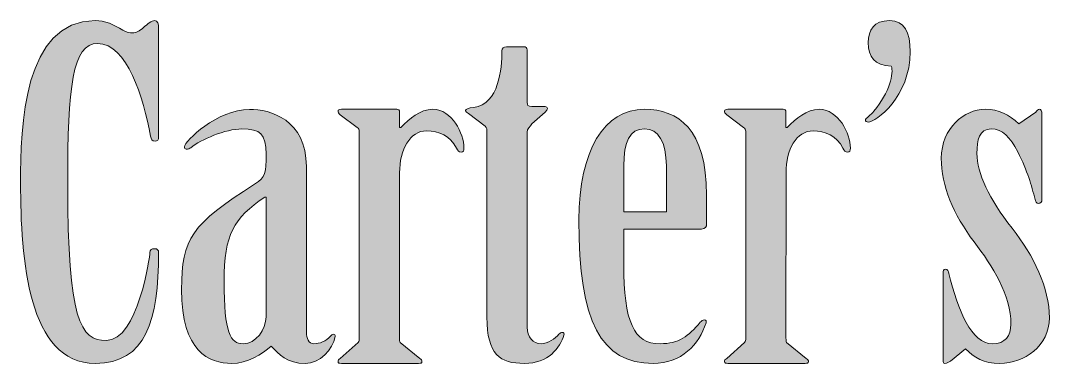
# Model space of a CAD drawing. Header units: inches. Extents: x 589 to 2016, y -1839 to -951.
# Drawn here: x 1189.9 to 1247.5, y -1106.3 to -1087.1 of the extents above; entities that cross this region are included whole.
import ezdxf

# ---------------------------------------------------------------- set-up
doc = ezdxf.new("R2010")
doc.units = ezdxf.units.IN
doc.header["$MEASUREMENT"] = 0
doc.layers.add('Layer 1', color=7, linetype='Continuous')

# ---------------------------------------------------------------- blocks, each defined once
blk = doc.blocks.new('block 313')
at = {"layer": 'Layer 1', "true_color": 0x010101}
h = blk.add_hatch(color=18, dxfattribs=at)
h.dxf.hatch_style = 2
edge = h.paths.add_edge_path()
edge.add_spline(control_points=[(1197.64, -1093.634), (1197.64, -1093.761), (1197.574, -1093.863), (1197.445, -1093.863), (1197.284, -1093.863), (1197.22, -1093.737), (1197.188, -1093.581), (1196.801, -1091.434), (1195.869, -1088.393), (1194.228, -1088.393), (1192.811, -1088.393), (1192.556, -1090.821), (1192.556, -1096.214), (1192.556, -1103.882), (1193.263, -1105.007), (1194.71, -1105.007), (1196.48, -1105.007), (1197.156, -1100.305), (1197.156, -1100.075), (1197.156, -1099.948), (1197.252, -1099.871), (1197.413, -1099.871), (1197.573, -1099.871), (1197.639, -1099.948), (1197.639, -1100.1), (1197.639, -1103.884), (1196.93, -1106.286), (1194.1, -1106.286), (1190.336, -1106.286), (1189.919, -1100.458), (1189.919, -1096.19), (1189.919, -1093.046), (1190.079, -1087.114), (1194.1, -1087.114), (1194.615, -1087.114), (1195.163, -1087.344), (1195.645, -1087.651), (1195.838, -1087.777), (1196.032, -1087.804), (1196.192, -1087.804), (1196.353, -1087.804), (1196.579, -1087.702), (1196.802, -1087.498), (1196.996, -1087.319), (1197.252, -1087.114), (1197.413, -1087.114), (1197.606, -1087.114), (1197.639, -1087.293), (1197.639, -1087.548), (1197.639, -1087.548), (1197.639, -1093.632), (1197.639, -1093.632), (1197.639, -1093.632), (1197.64, -1093.634), (1197.64, -1093.634), (1197.64, -1093.634), (1197.64, -1093.634), (1197.64, -1093.634)], knot_values=[0, 0, 0, 0, 1, 1, 1, 2, 2, 2, 3, 3, 3, 4, 4, 4, 5, 5, 5, 6, 6, 6, 7, 7, 7, 8, 8, 8, 9, 9, 9, 10, 10, 10, 11, 11, 11, 12, 12, 12, 13, 13, 13, 14, 14, 14, 15, 15, 15, 16, 16, 16, 17, 17, 17, 18, 18, 18, 19, 19, 19, 19], degree=3, periodic=1)
h = blk.add_hatch(color=18, dxfattribs=at)
h.dxf.hatch_style = 2
edge = h.paths.add_edge_path()
edge.add_spline(control_points=[(1239.686, -1088.853), (1239.686, -1091.385), (1237.756, -1092.789), (1237.337, -1092.789), (1237.242, -1092.789), (1237.177, -1092.738), (1237.177, -1092.687), (1237.177, -1092.585), (1237.498, -1092.381), (1237.659, -1092.177), (1238.528, -1091.128), (1238.785, -1090.029), (1238.624, -1089.671), (1237.691, -1089.62), (1237.337, -1089.159), (1237.337, -1088.342), (1237.337, -1087.651), (1237.659, -1087.114), (1238.528, -1087.114), (1239.364, -1087.116), (1239.686, -1087.755), (1239.686, -1088.853)], knot_values=[0, 0, 0, 0, 1, 1, 1, 2, 2, 2, 3, 3, 3, 4, 4, 4, 5, 5, 5, 6, 6, 6, 7, 7, 7, 7], degree=3, periodic=1)
h = blk.add_hatch(color=18, dxfattribs=at)
h.dxf.hatch_style = 2
edge = h.paths.add_edge_path()
edge.add_spline(control_points=[(1218.26, -1104.267), (1218.26, -1104.804), (1218.582, -1105.187), (1219.032, -1105.187), (1219.418, -1105.187), (1219.836, -1104.906), (1220.029, -1104.651), (1220.094, -1104.6), (1220.157, -1104.549), (1220.222, -1104.549), (1220.287, -1104.549), (1220.351, -1104.625), (1220.318, -1104.703), (1220.092, -1105.417), (1219.449, -1106.287), (1218.098, -1106.287), (1216.747, -1106.287), (1216.006, -1105.801), (1216.006, -1103.707), (1216.006, -1103.707), (1216.006, -1093.354), (1216.006, -1093.354), (1216.006, -1093.251), (1216.006, -1093.097), (1215.911, -1093.021), (1215.911, -1093.021), (1214.977, -1092.305), (1214.977, -1092.305), (1214.912, -1092.255), (1214.817, -1092.203), (1214.817, -1092.152), (1214.817, -1092.075), (1214.945, -1091.998), (1215.266, -1091.973), (1216.683, -1091.769), (1216.843, -1089.826), (1216.843, -1088.804), (1216.843, -1088.676), (1216.939, -1088.574), (1217.101, -1088.574), (1217.101, -1088.574), (1218.065, -1088.574), (1218.065, -1088.574), (1218.193, -1088.574), (1218.259, -1088.625), (1218.259, -1088.754), (1218.259, -1088.754), (1218.259, -1091.694), (1218.259, -1091.694), (1218.259, -1091.82), (1218.29, -1091.922), (1218.516, -1091.922), (1218.516, -1091.922), (1219.256, -1091.922), (1219.256, -1091.922), (1219.416, -1091.922), (1219.449, -1092.101), (1219.256, -1092.229), (1219.256, -1092.229), (1218.516, -1092.894), (1218.516, -1092.894), (1218.42, -1093.021), (1218.259, -1093.175), (1218.259, -1093.355), (1218.259, -1093.355), (1218.259, -1104.269), (1218.259, -1104.269), (1218.259, -1104.269), (1218.259, -1104.269), (1218.259, -1104.269), (1218.259, -1104.269), (1218.259, -1104.268), (1218.259, -1104.268), (1218.259, -1104.268), (1218.26, -1104.267), (1218.26, -1104.267), (1218.26, -1104.267), (1218.26, -1104.267), (1218.26, -1104.267)], knot_values=[0, 0, 0, 0, 1, 1, 1, 2, 2, 2, 3, 3, 3, 4, 4, 4, 5, 5, 5, 6, 6, 6, 7, 7, 7, 8, 8, 8, 9, 9, 9, 10, 10, 10, 11, 11, 11, 12, 12, 12, 13, 13, 13, 14, 14, 14, 15, 15, 15, 16, 16, 16, 17, 17, 17, 18, 18, 18, 19, 19, 19, 20, 20, 20, 21, 21, 21, 22, 22, 22, 23, 23, 23, 24, 24, 24, 25, 25, 25, 26, 26, 26, 26], degree=3, periodic=1)
h = blk.add_hatch(color=18, dxfattribs=at)
h.dxf.hatch_style = 2
edge = h.paths.add_edge_path()
edge.add_spline(control_points=[(1205.906, -1104.549), (1205.906, -1104.881), (1206.035, -1105.188), (1206.326, -1105.188), (1206.647, -1105.188), (1207.001, -1105.061), (1207.259, -1104.754), (1207.323, -1104.703), (1207.354, -1104.652), (1207.419, -1104.652), (1207.485, -1104.652), (1207.516, -1104.704), (1207.516, -1104.78), (1207.387, -1105.521), (1206.647, -1106.287), (1205.843, -1106.287), (1204.846, -1106.287), (1204.331, -1105.777), (1203.944, -1105.315), (1203.43, -1105.777), (1202.593, -1106.287), (1201.725, -1106.287), (1200.469, -1106.287), (1198.925, -1105.647), (1198.925, -1102.147), (1198.925, -1099.284), (1199.472, -1098.518), (1203.011, -1096.268), (1203.653, -1095.859), (1203.653, -1095.628), (1203.653, -1094.581), (1203.653, -1093.456), (1203.332, -1093.175), (1202.302, -1093.175), (1201.369, -1093.175), (1200.017, -1093.764), (1199.44, -1094.225), (1199.375, -1094.276), (1199.278, -1094.302), (1199.183, -1094.302), (1199.118, -1094.302), (1199.087, -1094.251), (1199.087, -1094.174), (1199.087, -1093.868), (1200.921, -1092.079), (1202.723, -1092.079), (1203.88, -1092.079), (1205.907, -1092.642), (1205.907, -1095.275), (1205.907, -1095.275), (1205.906, -1104.549), (1205.906, -1104.549), (1205.906, -1104.549), (1205.906, -1104.549), (1205.906, -1104.549)], knot_values=[0, 0, 0, 0, 1, 1, 1, 2, 2, 2, 3, 3, 3, 4, 4, 4, 5, 5, 5, 6, 6, 6, 7, 7, 7, 8, 8, 8, 9, 9, 9, 10, 10, 10, 11, 11, 11, 12, 12, 12, 13, 13, 13, 14, 14, 14, 15, 15, 15, 16, 16, 16, 17, 17, 17, 18, 18, 18, 18], degree=3, periodic=1)
edge = h.paths.add_edge_path()
edge.add_spline(control_points=[(1203.655, -1096.981), (1203.655, -1096.981), (1203.59, -1096.981), (1203.59, -1096.981), (1201.82, -1098.182), (1201.305, -1099.077), (1201.305, -1101.685), (1201.305, -1104.6), (1201.66, -1105.188), (1202.367, -1105.188), (1203.076, -1105.188), (1203.653, -1104.395), (1203.653, -1103.679), (1203.653, -1103.679), (1203.655, -1096.981), (1203.655, -1096.981), (1203.655, -1096.981), (1203.655, -1096.981), (1203.655, -1096.981)], knot_values=[0, 0, 0, 0, 1, 1, 1, 2, 2, 2, 3, 3, 3, 4, 4, 4, 5, 5, 5, 6, 6, 6, 6], degree=3, periodic=1)
h = blk.add_hatch(color=18, dxfattribs=at)
h.dxf.hatch_style = 2
edge = h.paths.add_edge_path()
edge.add_spline(control_points=[(1211.119, -1104.881), (1211.119, -1104.983), (1211.119, -1105.06), (1211.152, -1105.109), (1211.152, -1105.109), (1212.246, -1106.004), (1212.246, -1106.004), (1212.342, -1106.055), (1212.374, -1106.132), (1212.374, -1106.183), (1212.374, -1106.261), (1212.31, -1106.286), (1212.181, -1106.286), (1212.181, -1106.286), (1207.87, -1106.286), (1207.87, -1106.286), (1207.742, -1106.286), (1207.676, -1106.261), (1207.676, -1106.183), (1207.676, -1106.132), (1207.709, -1106.056), (1207.805, -1106.004), (1207.805, -1106.004), (1208.801, -1105.109), (1208.801, -1105.109), (1208.866, -1105.058), (1208.866, -1104.983), (1208.866, -1104.881), (1208.866, -1104.881), (1208.866, -1093.302), (1208.866, -1093.302), (1208.866, -1093.2), (1208.834, -1093.148), (1208.739, -1093.097), (1208.739, -1093.097), (1207.805, -1092.382), (1207.805, -1092.382), (1207.709, -1092.305), (1207.676, -1092.229), (1207.676, -1092.179), (1207.676, -1092.101), (1207.742, -1092.076), (1207.87, -1092.076), (1207.87, -1092.076), (1210.959, -1092.076), (1210.959, -1092.076), (1211.054, -1092.076), (1211.119, -1092.127), (1211.119, -1092.23), (1211.119, -1092.23), (1211.119, -1093.099), (1211.119, -1093.099), (1211.119, -1093.099), (1211.184, -1093.099), (1211.184, -1093.099), (1211.699, -1092.588), (1212.246, -1092.077), (1212.985, -1092.077), (1214.047, -1092.077), (1214.723, -1093.432), (1214.723, -1094.25), (1214.723, -1094.377), (1214.69, -1094.479), (1214.562, -1094.479), (1214.433, -1094.479), (1214.368, -1094.377), (1214.305, -1094.25), (1213.95, -1093.559), (1213.308, -1093.278), (1212.632, -1093.278), (1211.699, -1093.278), (1211.121, -1094.327), (1211.121, -1095.629), (1211.121, -1095.629), (1211.121, -1104.882), (1211.121, -1104.882), (1211.121, -1104.882), (1211.12, -1104.882), (1211.12, -1104.882), (1211.12, -1104.882), (1211.119, -1104.881), (1211.119, -1104.881), (1211.119, -1104.881), (1211.119, -1104.881), (1211.119, -1104.881)], knot_values=[0, 0, 0, 0, 1, 1, 1, 2, 2, 2, 3, 3, 3, 4, 4, 4, 5, 5, 5, 6, 6, 6, 7, 7, 7, 8, 8, 8, 9, 9, 9, 10, 10, 10, 11, 11, 11, 12, 12, 12, 13, 13, 13, 14, 14, 14, 15, 15, 15, 16, 16, 16, 17, 17, 17, 18, 18, 18, 19, 19, 19, 20, 20, 20, 21, 21, 21, 22, 22, 22, 23, 23, 23, 24, 24, 24, 25, 25, 25, 26, 26, 26, 27, 27, 27, 28, 28, 28, 28], degree=3, periodic=1)
h = blk.add_hatch(color=18, dxfattribs=at)
h.dxf.hatch_style = 2
edge = h.paths.add_edge_path()
edge.add_spline(control_points=[(1223.665, -1100.74), (1223.665, -1103.96), (1224.212, -1105.187), (1225.692, -1105.187), (1226.754, -1105.187), (1227.268, -1104.778), (1227.944, -1103.986), (1228.01, -1103.909), (1228.072, -1103.858), (1228.17, -1103.858), (1228.266, -1103.858), (1228.297, -1103.91), (1228.265, -1104.013), (1227.879, -1105.24), (1226.882, -1106.287), (1225.305, -1106.287), (1222.377, -1106.287), (1221.155, -1103.986), (1221.155, -1098.261), (1221.155, -1094.375), (1222.571, -1092.076), (1224.822, -1092.076), (1226.688, -1092.076), (1228.297, -1093.15), (1228.297, -1096.879), (1228.297, -1096.879), (1228.297, -1098.465), (1228.297, -1098.465), (1228.297, -1098.643), (1228.231, -1098.772), (1228.009, -1098.772), (1228.009, -1098.772), (1223.665, -1098.772), (1223.665, -1098.772), (1223.665, -1098.772), (1223.665, -1100.74), (1223.665, -1100.74), (1223.665, -1100.74), (1223.665, -1100.74), (1223.665, -1100.74)], knot_values=[0, 0, 0, 0, 1, 1, 1, 2, 2, 2, 3, 3, 3, 4, 4, 4, 5, 5, 5, 6, 6, 6, 7, 7, 7, 8, 8, 8, 9, 9, 9, 10, 10, 10, 11, 11, 11, 12, 12, 12, 13, 13, 13, 13], degree=3, periodic=1)
edge = h.paths.add_edge_path()
edge.add_spline(control_points=[(1226.045, -1097.801), (1226.045, -1097.801), (1226.045, -1095.244), (1226.045, -1095.244), (1226.045, -1093.89), (1225.595, -1093.174), (1224.823, -1093.174), (1223.986, -1093.174), (1223.665, -1093.89), (1223.665, -1095.244), (1223.665, -1095.244), (1223.665, -1097.801), (1223.665, -1097.801), (1223.665, -1097.801), (1226.045, -1097.801), (1226.045, -1097.801)], knot_values=[0, 0, 0, 0, 1, 1, 1, 2, 2, 2, 3, 3, 3, 4, 4, 4, 5, 5, 5, 5], degree=3, periodic=1)
h = blk.add_hatch(color=18, dxfattribs=at)
h.dxf.hatch_style = 2
edge = h.paths.add_edge_path()
edge.add_spline(control_points=[(1232.737, -1104.881), (1232.737, -1104.983), (1232.737, -1105.06), (1232.77, -1105.109), (1232.77, -1105.109), (1233.865, -1106.004), (1233.865, -1106.004), (1233.961, -1106.055), (1233.993, -1106.132), (1233.993, -1106.183), (1233.993, -1106.261), (1233.927, -1106.286), (1233.8, -1106.286), (1233.8, -1106.286), (1229.488, -1106.286), (1229.488, -1106.286), (1229.361, -1106.286), (1229.296, -1106.261), (1229.296, -1106.183), (1229.296, -1106.132), (1229.327, -1106.056), (1229.423, -1106.004), (1229.423, -1106.004), (1230.42, -1105.109), (1230.42, -1105.109), (1230.485, -1105.058), (1230.485, -1104.983), (1230.485, -1104.881), (1230.485, -1104.881), (1230.485, -1093.302), (1230.485, -1093.302), (1230.485, -1093.2), (1230.453, -1093.148), (1230.357, -1093.097), (1230.357, -1093.097), (1229.423, -1092.382), (1229.423, -1092.382), (1229.327, -1092.305), (1229.296, -1092.229), (1229.296, -1092.179), (1229.296, -1092.101), (1229.361, -1092.076), (1229.488, -1092.076), (1229.488, -1092.076), (1232.576, -1092.076), (1232.576, -1092.076), (1232.673, -1092.076), (1232.737, -1092.127), (1232.737, -1092.23), (1232.737, -1092.23), (1232.737, -1093.099), (1232.737, -1093.099), (1232.737, -1093.099), (1232.803, -1093.099), (1232.803, -1093.099), (1233.318, -1092.588), (1233.865, -1092.077), (1234.604, -1092.077), (1235.666, -1092.077), (1236.341, -1093.432), (1236.341, -1094.25), (1236.341, -1094.377), (1236.308, -1094.479), (1236.181, -1094.479), (1236.053, -1094.479), (1235.987, -1094.377), (1235.924, -1094.25), (1235.57, -1093.559), (1234.926, -1093.278), (1234.251, -1093.278), (1233.318, -1093.278), (1232.74, -1094.327), (1232.74, -1095.629), (1232.74, -1095.629), (1232.737, -1104.881), (1232.737, -1104.881), (1232.737, -1104.881), (1232.737, -1104.881), (1232.737, -1104.881)], knot_values=[0, 0, 0, 0, 1, 1, 1, 2, 2, 2, 3, 3, 3, 4, 4, 4, 5, 5, 5, 6, 6, 6, 7, 7, 7, 8, 8, 8, 9, 9, 9, 10, 10, 10, 11, 11, 11, 12, 12, 12, 13, 13, 13, 14, 14, 14, 15, 15, 15, 16, 16, 16, 17, 17, 17, 18, 18, 18, 19, 19, 19, 20, 20, 20, 21, 21, 21, 22, 22, 22, 23, 23, 23, 24, 24, 24, 25, 25, 25, 26, 26, 26, 26], degree=3, periodic=1)
h = blk.add_hatch(color=18, dxfattribs=at)
h.dxf.hatch_style = 2
edge = h.paths.add_edge_path()
edge.add_spline(control_points=[(1247.052, -1097.136), (1247.052, -1097.238), (1246.988, -1097.34), (1246.86, -1097.34), (1246.765, -1097.34), (1246.699, -1097.238), (1246.667, -1097.111), (1246.474, -1096.318), (1246.247, -1095.551), (1245.702, -1094.452), (1245.283, -1093.635), (1244.833, -1093.174), (1244.223, -1093.174), (1243.548, -1093.174), (1243.419, -1093.787), (1243.419, -1094.554), (1243.419, -1095.629), (1244.095, -1097.085), (1245.382, -1098.722), (1246.605, -1100.281), (1247.473, -1102.07), (1247.473, -1103.732), (1247.473, -1105.315), (1246.058, -1106.287), (1244.706, -1106.287), (1243.805, -1106.287), (1243.258, -1105.956), (1242.775, -1105.47), (1242.775, -1105.47), (1241.939, -1106.16), (1241.939, -1106.16), (1241.843, -1106.211), (1241.745, -1106.287), (1241.618, -1106.287), (1241.552, -1106.287), (1241.522, -1106.209), (1241.522, -1106.107), (1241.522, -1106.107), (1241.522, -1101.2), (1241.522, -1101.2), (1241.522, -1101.123), (1241.554, -1101.021), (1241.65, -1101.021), (1241.811, -1101.021), (1241.811, -1101.123), (1241.843, -1101.251), (1242.358, -1103.321), (1243.099, -1105.186), (1244.29, -1105.186), (1244.998, -1105.186), (1245.319, -1104.753), (1245.319, -1104.088), (1245.319, -1102.503), (1244.29, -1100.816), (1243.26, -1099.487), (1242.102, -1097.952), (1241.426, -1096.369), (1241.426, -1094.809), (1241.426, -1093.147), (1242.712, -1092.073), (1243.872, -1092.073), (1244.644, -1092.073), (1245.223, -1092.38), (1245.77, -1092.891), (1245.77, -1092.891), (1246.704, -1092.227), (1246.704, -1092.227), (1246.769, -1092.175), (1246.832, -1092.072), (1246.929, -1092.072), (1246.994, -1092.072), (1247.057, -1092.2), (1247.057, -1092.329), (1247.057, -1092.329), (1247.057, -1097.135), (1247.057, -1097.135), (1247.057, -1097.135), (1247.052, -1097.136), (1247.052, -1097.136), (1247.052, -1097.136), (1247.052, -1097.136), (1247.052, -1097.136)], knot_values=[0, 0, 0, 0, 1, 1, 1, 2, 2, 2, 3, 3, 3, 4, 4, 4, 5, 5, 5, 6, 6, 6, 7, 7, 7, 8, 8, 8, 9, 9, 9, 10, 10, 10, 11, 11, 11, 12, 12, 12, 13, 13, 13, 14, 14, 14, 15, 15, 15, 16, 16, 16, 17, 17, 17, 18, 18, 18, 19, 19, 19, 20, 20, 20, 21, 21, 21, 22, 22, 22, 23, 23, 23, 24, 24, 24, 25, 25, 25, 26, 26, 26, 27, 27, 27, 27], degree=3, periodic=1)
at = {"layer": 'Layer 1', "lineweight": 0}
for points, knots in [([(1197.64, -1093.634), (1197.64, -1093.761), (1197.574, -1093.863), (1197.445, -1093.863), (1197.284, -1093.863), (1197.22, -1093.737), (1197.188, -1093.581), (1196.801, -1091.434), (1195.869, -1088.393), (1194.228, -1088.393), (1192.811, -1088.393), (1192.556, -1090.821), (1192.556, -1096.214), (1192.556, -1103.882), (1193.263, -1105.007), (1194.71, -1105.007), (1196.48, -1105.007), (1197.156, -1100.305), (1197.156, -1100.075), (1197.156, -1099.948), (1197.252, -1099.871), (1197.413, -1099.871), (1197.573, -1099.871), (1197.639, -1099.948), (1197.639, -1100.1), (1197.639, -1103.884), (1196.93, -1106.286), (1194.1, -1106.286), (1190.336, -1106.286), (1189.919, -1100.458), (1189.919, -1096.19), (1189.919, -1093.046), (1190.079, -1087.114), (1194.1, -1087.114), (1194.615, -1087.114), (1195.163, -1087.344), (1195.645, -1087.651), (1195.838, -1087.777), (1196.032, -1087.804), (1196.192, -1087.804), (1196.353, -1087.804), (1196.579, -1087.702), (1196.802, -1087.498), (1196.996, -1087.319), (1197.252, -1087.114), (1197.413, -1087.114), (1197.606, -1087.114), (1197.639, -1087.293), (1197.639, -1087.548), (1197.639, -1087.548), (1197.639, -1093.632), (1197.639, -1093.632), (1197.639, -1093.632), (1197.64, -1093.634), (1197.64, -1093.634), (1197.64, -1093.634), (1197.64, -1093.634), (1197.64, -1093.634)], [0, 0, 0, 0, 1, 1, 1, 2, 2, 2, 3, 3, 3, 4, 4, 4, 5, 5, 5, 6, 6, 6, 7, 7, 7, 8, 8, 8, 9, 9, 9, 10, 10, 10, 11, 11, 11, 12, 12, 12, 13, 13, 13, 14, 14, 14, 15, 15, 15, 16, 16, 16, 17, 17, 17, 18, 18, 18, 19, 19, 19, 19]), ([(1239.686, -1088.853), (1239.686, -1091.385), (1237.756, -1092.789), (1237.337, -1092.789), (1237.242, -1092.789), (1237.177, -1092.738), (1237.177, -1092.687), (1237.177, -1092.585), (1237.498, -1092.381), (1237.659, -1092.177), (1238.528, -1091.128), (1238.785, -1090.029), (1238.624, -1089.671), (1237.691, -1089.62), (1237.337, -1089.159), (1237.337, -1088.342), (1237.337, -1087.651), (1237.659, -1087.114), (1238.528, -1087.114), (1239.364, -1087.116), (1239.686, -1087.755), (1239.686, -1088.853)], [0, 0, 0, 0, 1, 1, 1, 2, 2, 2, 3, 3, 3, 4, 4, 4, 5, 5, 5, 6, 6, 6, 7, 7, 7, 7]), ([(1218.26, -1104.267), (1218.26, -1104.804), (1218.582, -1105.187), (1219.032, -1105.187), (1219.418, -1105.187), (1219.836, -1104.906), (1220.029, -1104.651), (1220.094, -1104.6), (1220.157, -1104.549), (1220.222, -1104.549), (1220.287, -1104.549), (1220.351, -1104.625), (1220.318, -1104.703), (1220.092, -1105.417), (1219.449, -1106.287), (1218.098, -1106.287), (1216.747, -1106.287), (1216.006, -1105.801), (1216.006, -1103.707), (1216.006, -1103.707), (1216.006, -1093.354), (1216.006, -1093.354), (1216.006, -1093.251), (1216.006, -1093.097), (1215.911, -1093.021), (1215.911, -1093.021), (1214.977, -1092.305), (1214.977, -1092.305), (1214.912, -1092.255), (1214.817, -1092.203), (1214.817, -1092.152), (1214.817, -1092.075), (1214.945, -1091.998), (1215.266, -1091.973), (1216.683, -1091.769), (1216.843, -1089.826), (1216.843, -1088.804), (1216.843, -1088.676), (1216.939, -1088.574), (1217.101, -1088.574), (1217.101, -1088.574), (1218.065, -1088.574), (1218.065, -1088.574), (1218.193, -1088.574), (1218.259, -1088.625), (1218.259, -1088.754), (1218.259, -1088.754), (1218.259, -1091.694), (1218.259, -1091.694), (1218.259, -1091.82), (1218.29, -1091.922), (1218.516, -1091.922), (1218.516, -1091.922), (1219.256, -1091.922), (1219.256, -1091.922), (1219.416, -1091.922), (1219.449, -1092.101), (1219.256, -1092.229), (1219.256, -1092.229), (1218.516, -1092.894), (1218.516, -1092.894), (1218.42, -1093.021), (1218.259, -1093.175), (1218.259, -1093.355), (1218.259, -1093.355), (1218.259, -1104.269), (1218.259, -1104.269), (1218.259, -1104.269), (1218.259, -1104.269), (1218.259, -1104.269), (1218.259, -1104.269), (1218.259, -1104.268), (1218.259, -1104.268), (1218.259, -1104.268), (1218.26, -1104.267), (1218.26, -1104.267), (1218.26, -1104.267), (1218.26, -1104.267), (1218.26, -1104.267)], [0, 0, 0, 0, 1, 1, 1, 2, 2, 2, 3, 3, 3, 4, 4, 4, 5, 5, 5, 6, 6, 6, 7, 7, 7, 8, 8, 8, 9, 9, 9, 10, 10, 10, 11, 11, 11, 12, 12, 12, 13, 13, 13, 14, 14, 14, 15, 15, 15, 16, 16, 16, 17, 17, 17, 18, 18, 18, 19, 19, 19, 20, 20, 20, 21, 21, 21, 22, 22, 22, 23, 23, 23, 24, 24, 24, 25, 25, 25, 26, 26, 26, 26]), ([(1205.906, -1104.549), (1205.906, -1104.881), (1206.035, -1105.188), (1206.326, -1105.188), (1206.647, -1105.188), (1207.001, -1105.061), (1207.259, -1104.754), (1207.323, -1104.703), (1207.354, -1104.652), (1207.419, -1104.652), (1207.485, -1104.652), (1207.516, -1104.704), (1207.516, -1104.78), (1207.387, -1105.521), (1206.647, -1106.287), (1205.843, -1106.287), (1204.846, -1106.287), (1204.331, -1105.777), (1203.944, -1105.315), (1203.43, -1105.777), (1202.593, -1106.287), (1201.725, -1106.287), (1200.469, -1106.287), (1198.925, -1105.647), (1198.925, -1102.147), (1198.925, -1099.284), (1199.472, -1098.518), (1203.011, -1096.268), (1203.653, -1095.859), (1203.653, -1095.628), (1203.653, -1094.581), (1203.653, -1093.456), (1203.332, -1093.175), (1202.302, -1093.175), (1201.369, -1093.175), (1200.017, -1093.764), (1199.44, -1094.225), (1199.375, -1094.276), (1199.278, -1094.302), (1199.183, -1094.302), (1199.118, -1094.302), (1199.087, -1094.251), (1199.087, -1094.174), (1199.087, -1093.868), (1200.921, -1092.079), (1202.723, -1092.079), (1203.88, -1092.079), (1205.907, -1092.642), (1205.907, -1095.275), (1205.907, -1095.275), (1205.906, -1104.549), (1205.906, -1104.549), (1205.906, -1104.549), (1205.906, -1104.549), (1205.906, -1104.549)], [0, 0, 0, 0, 1, 1, 1, 2, 2, 2, 3, 3, 3, 4, 4, 4, 5, 5, 5, 6, 6, 6, 7, 7, 7, 8, 8, 8, 9, 9, 9, 10, 10, 10, 11, 11, 11, 12, 12, 12, 13, 13, 13, 14, 14, 14, 15, 15, 15, 16, 16, 16, 17, 17, 17, 18, 18, 18, 18]), ([(1211.119, -1104.881), (1211.119, -1104.983), (1211.119, -1105.06), (1211.152, -1105.109), (1211.152, -1105.109), (1212.246, -1106.004), (1212.246, -1106.004), (1212.342, -1106.055), (1212.374, -1106.132), (1212.374, -1106.183), (1212.374, -1106.261), (1212.31, -1106.286), (1212.181, -1106.286), (1212.181, -1106.286), (1207.87, -1106.286), (1207.87, -1106.286), (1207.742, -1106.286), (1207.676, -1106.261), (1207.676, -1106.183), (1207.676, -1106.132), (1207.709, -1106.056), (1207.805, -1106.004), (1207.805, -1106.004), (1208.801, -1105.109), (1208.801, -1105.109), (1208.866, -1105.058), (1208.866, -1104.983), (1208.866, -1104.881), (1208.866, -1104.881), (1208.866, -1093.302), (1208.866, -1093.302), (1208.866, -1093.2), (1208.834, -1093.148), (1208.739, -1093.097), (1208.739, -1093.097), (1207.805, -1092.382), (1207.805, -1092.382), (1207.709, -1092.305), (1207.676, -1092.229), (1207.676, -1092.179), (1207.676, -1092.101), (1207.742, -1092.076), (1207.87, -1092.076), (1207.87, -1092.076), (1210.959, -1092.076), (1210.959, -1092.076), (1211.054, -1092.076), (1211.119, -1092.127), (1211.119, -1092.23), (1211.119, -1092.23), (1211.119, -1093.099), (1211.119, -1093.099), (1211.119, -1093.099), (1211.184, -1093.099), (1211.184, -1093.099), (1211.699, -1092.588), (1212.246, -1092.077), (1212.985, -1092.077), (1214.047, -1092.077), (1214.723, -1093.432), (1214.723, -1094.25), (1214.723, -1094.377), (1214.69, -1094.479), (1214.562, -1094.479), (1214.433, -1094.479), (1214.368, -1094.377), (1214.305, -1094.25), (1213.95, -1093.559), (1213.308, -1093.278), (1212.632, -1093.278), (1211.699, -1093.278), (1211.121, -1094.327), (1211.121, -1095.629), (1211.121, -1095.629), (1211.121, -1104.882), (1211.121, -1104.882), (1211.121, -1104.882), (1211.12, -1104.882), (1211.12, -1104.882), (1211.12, -1104.882), (1211.119, -1104.881), (1211.119, -1104.881), (1211.119, -1104.881), (1211.119, -1104.881), (1211.119, -1104.881)], [0, 0, 0, 0, 1, 1, 1, 2, 2, 2, 3, 3, 3, 4, 4, 4, 5, 5, 5, 6, 6, 6, 7, 7, 7, 8, 8, 8, 9, 9, 9, 10, 10, 10, 11, 11, 11, 12, 12, 12, 13, 13, 13, 14, 14, 14, 15, 15, 15, 16, 16, 16, 17, 17, 17, 18, 18, 18, 19, 19, 19, 20, 20, 20, 21, 21, 21, 22, 22, 22, 23, 23, 23, 24, 24, 24, 25, 25, 25, 26, 26, 26, 27, 27, 27, 28, 28, 28, 28]), ([(1223.665, -1100.74), (1223.665, -1103.96), (1224.212, -1105.187), (1225.692, -1105.187), (1226.754, -1105.187), (1227.268, -1104.778), (1227.944, -1103.986), (1228.01, -1103.909), (1228.072, -1103.858), (1228.17, -1103.858), (1228.266, -1103.858), (1228.297, -1103.91), (1228.265, -1104.013), (1227.879, -1105.24), (1226.882, -1106.287), (1225.305, -1106.287), (1222.377, -1106.287), (1221.155, -1103.986), (1221.155, -1098.261), (1221.155, -1094.375), (1222.571, -1092.076), (1224.822, -1092.076), (1226.688, -1092.076), (1228.297, -1093.15), (1228.297, -1096.879), (1228.297, -1096.879), (1228.297, -1098.465), (1228.297, -1098.465), (1228.297, -1098.643), (1228.231, -1098.772), (1228.009, -1098.772), (1228.009, -1098.772), (1223.665, -1098.772), (1223.665, -1098.772), (1223.665, -1098.772), (1223.665, -1100.74), (1223.665, -1100.74), (1223.665, -1100.74), (1223.665, -1100.74), (1223.665, -1100.74)], [0, 0, 0, 0, 1, 1, 1, 2, 2, 2, 3, 3, 3, 4, 4, 4, 5, 5, 5, 6, 6, 6, 7, 7, 7, 8, 8, 8, 9, 9, 9, 10, 10, 10, 11, 11, 11, 12, 12, 12, 13, 13, 13, 13]), ([(1232.737, -1104.881), (1232.737, -1104.983), (1232.737, -1105.06), (1232.77, -1105.109), (1232.77, -1105.109), (1233.865, -1106.004), (1233.865, -1106.004), (1233.961, -1106.055), (1233.993, -1106.132), (1233.993, -1106.183), (1233.993, -1106.261), (1233.927, -1106.286), (1233.8, -1106.286), (1233.8, -1106.286), (1229.488, -1106.286), (1229.488, -1106.286), (1229.361, -1106.286), (1229.296, -1106.261), (1229.296, -1106.183), (1229.296, -1106.132), (1229.327, -1106.056), (1229.423, -1106.004), (1229.423, -1106.004), (1230.42, -1105.109), (1230.42, -1105.109), (1230.485, -1105.058), (1230.485, -1104.983), (1230.485, -1104.881), (1230.485, -1104.881), (1230.485, -1093.302), (1230.485, -1093.302), (1230.485, -1093.2), (1230.453, -1093.148), (1230.357, -1093.097), (1230.357, -1093.097), (1229.423, -1092.382), (1229.423, -1092.382), (1229.327, -1092.305), (1229.296, -1092.229), (1229.296, -1092.179), (1229.296, -1092.101), (1229.361, -1092.076), (1229.488, -1092.076), (1229.488, -1092.076), (1232.576, -1092.076), (1232.576, -1092.076), (1232.673, -1092.076), (1232.737, -1092.127), (1232.737, -1092.23), (1232.737, -1092.23), (1232.737, -1093.099), (1232.737, -1093.099), (1232.737, -1093.099), (1232.803, -1093.099), (1232.803, -1093.099), (1233.318, -1092.588), (1233.865, -1092.077), (1234.604, -1092.077), (1235.666, -1092.077), (1236.341, -1093.432), (1236.341, -1094.25), (1236.341, -1094.377), (1236.308, -1094.479), (1236.181, -1094.479), (1236.053, -1094.479), (1235.987, -1094.377), (1235.924, -1094.25), (1235.57, -1093.559), (1234.926, -1093.278), (1234.251, -1093.278), (1233.318, -1093.278), (1232.74, -1094.327), (1232.74, -1095.629), (1232.74, -1095.629), (1232.737, -1104.881), (1232.737, -1104.881), (1232.737, -1104.881), (1232.737, -1104.881), (1232.737, -1104.881)], [0, 0, 0, 0, 1, 1, 1, 2, 2, 2, 3, 3, 3, 4, 4, 4, 5, 5, 5, 6, 6, 6, 7, 7, 7, 8, 8, 8, 9, 9, 9, 10, 10, 10, 11, 11, 11, 12, 12, 12, 13, 13, 13, 14, 14, 14, 15, 15, 15, 16, 16, 16, 17, 17, 17, 18, 18, 18, 19, 19, 19, 20, 20, 20, 21, 21, 21, 22, 22, 22, 23, 23, 23, 24, 24, 24, 25, 25, 25, 26, 26, 26, 26]), ([(1247.052, -1097.136), (1247.052, -1097.238), (1246.988, -1097.34), (1246.86, -1097.34), (1246.765, -1097.34), (1246.699, -1097.238), (1246.667, -1097.111), (1246.474, -1096.318), (1246.247, -1095.551), (1245.702, -1094.452), (1245.283, -1093.635), (1244.833, -1093.174), (1244.223, -1093.174), (1243.548, -1093.174), (1243.419, -1093.787), (1243.419, -1094.554), (1243.419, -1095.629), (1244.095, -1097.085), (1245.382, -1098.722), (1246.605, -1100.281), (1247.473, -1102.07), (1247.473, -1103.732), (1247.473, -1105.315), (1246.058, -1106.287), (1244.706, -1106.287), (1243.805, -1106.287), (1243.258, -1105.956), (1242.775, -1105.47), (1242.775, -1105.47), (1241.939, -1106.16), (1241.939, -1106.16), (1241.843, -1106.211), (1241.745, -1106.287), (1241.618, -1106.287), (1241.552, -1106.287), (1241.522, -1106.209), (1241.522, -1106.107), (1241.522, -1106.107), (1241.522, -1101.2), (1241.522, -1101.2), (1241.522, -1101.123), (1241.554, -1101.021), (1241.65, -1101.021), (1241.811, -1101.021), (1241.811, -1101.123), (1241.843, -1101.251), (1242.358, -1103.321), (1243.099, -1105.186), (1244.29, -1105.186), (1244.998, -1105.186), (1245.319, -1104.753), (1245.319, -1104.088), (1245.319, -1102.503), (1244.29, -1100.816), (1243.26, -1099.487), (1242.102, -1097.952), (1241.426, -1096.369), (1241.426, -1094.809), (1241.426, -1093.147), (1242.712, -1092.073), (1243.872, -1092.073), (1244.644, -1092.073), (1245.223, -1092.38), (1245.77, -1092.891), (1245.77, -1092.891), (1246.704, -1092.227), (1246.704, -1092.227), (1246.769, -1092.175), (1246.832, -1092.072), (1246.929, -1092.072), (1246.994, -1092.072), (1247.057, -1092.2), (1247.057, -1092.329), (1247.057, -1092.329), (1247.057, -1097.135), (1247.057, -1097.135), (1247.057, -1097.135), (1247.052, -1097.136), (1247.052, -1097.136), (1247.052, -1097.136), (1247.052, -1097.136), (1247.052, -1097.136)], [0, 0, 0, 0, 1, 1, 1, 2, 2, 2, 3, 3, 3, 4, 4, 4, 5, 5, 5, 6, 6, 6, 7, 7, 7, 8, 8, 8, 9, 9, 9, 10, 10, 10, 11, 11, 11, 12, 12, 12, 13, 13, 13, 14, 14, 14, 15, 15, 15, 16, 16, 16, 17, 17, 17, 18, 18, 18, 19, 19, 19, 20, 20, 20, 21, 21, 21, 22, 22, 22, 23, 23, 23, 24, 24, 24, 25, 25, 25, 26, 26, 26, 27, 27, 27, 27]), ([(1226.045, -1097.801), (1226.045, -1097.801), (1226.045, -1095.244), (1226.045, -1095.244), (1226.045, -1093.89), (1225.595, -1093.174), (1224.823, -1093.174), (1223.986, -1093.174), (1223.665, -1093.89), (1223.665, -1095.244), (1223.665, -1095.244), (1223.665, -1097.801), (1223.665, -1097.801), (1223.665, -1097.801), (1226.045, -1097.801), (1226.045, -1097.801)], [0, 0, 0, 0, 1, 1, 1, 2, 2, 2, 3, 3, 3, 4, 4, 4, 5, 5, 5, 5]), ([(1203.655, -1096.981), (1203.655, -1096.981), (1203.59, -1096.981), (1203.59, -1096.981), (1201.82, -1098.182), (1201.305, -1099.077), (1201.305, -1101.685), (1201.305, -1104.6), (1201.66, -1105.188), (1202.367, -1105.188), (1203.076, -1105.188), (1203.653, -1104.395), (1203.653, -1103.679), (1203.653, -1103.679), (1203.655, -1096.981), (1203.655, -1096.981), (1203.655, -1096.981), (1203.655, -1096.981), (1203.655, -1096.981)], [0, 0, 0, 0, 1, 1, 1, 2, 2, 2, 3, 3, 3, 4, 4, 4, 5, 5, 5, 6, 6, 6, 6])]:
    blk.add_open_spline(points, degree=3, knots=knots, dxfattribs=at)
blk = doc.blocks.new('block 312')
at = {"layer": 'Layer 1'}
blk.add_blockref('block 313', (0, 0), dxfattribs=at)

msp = doc.modelspace()

# ---------------------------------------------------------------- block references
at = {"layer": 'Layer 1'}
msp.add_blockref('block 312', (0, 0), dxfattribs=at)

doc.saveas('drawing.dxf')
